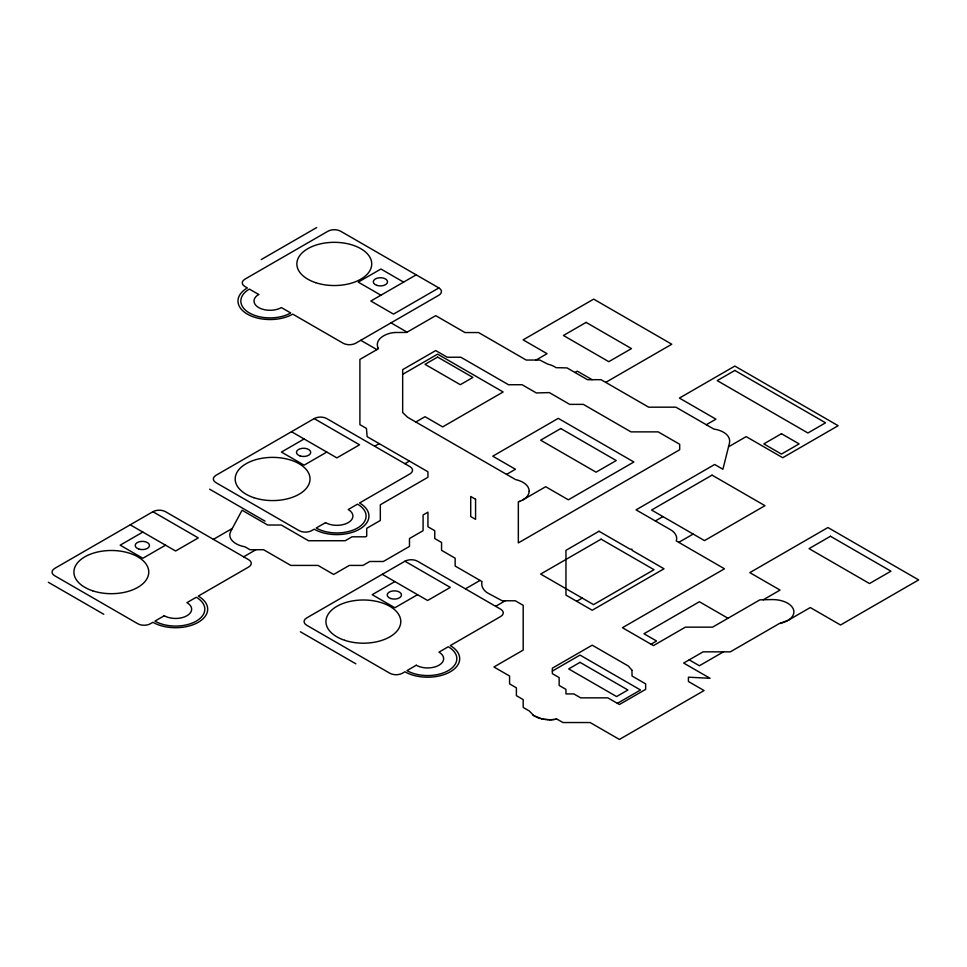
<?xml version="1.0" encoding="UTF-8"?>
<svg xmlns="http://www.w3.org/2000/svg" width="967" height="967" viewBox="0 0 967 967"><rect width="100%" height="100%" fill="white"/><g stroke="black" fill="none" stroke-linecap="round" stroke-linejoin="round"><path stroke-width="1.45" d="M261.235 259.567L316.668 227.559M416.197 274.846L370.845 301.027L393.521 314.118L438.873 287.936A8.908 5.149 0 0 1 438.873 295.213L355.723 343.225A8.908 5.149 0 0 1 343.128 343.225L292.723 314.118A32.068 18.518 0 0 1 247.371 314.118A32.068 18.518 0 0 1 247.371 287.936L244.856 286.486A8.908 5.149 0 0 1 244.856 279.209L328.006 231.198A8.908 5.149 0 0 1 340.602 231.198L438.873 287.936M152.919 511.712L54.648 568.451A8.908 5.149 0 0 0 54.648 575.728L137.797 623.739A8.908 5.149 0 0 0 150.405 623.739L152.919 622.289A32.068 18.518 0 0 0 198.283 622.289A32.068 18.518 0 0 0 198.283 596.095L248.676 567A8.908 5.149 0 0 0 248.676 559.724L165.526 511.712A8.908 5.149 0 0 0 152.919 511.712L198.283 537.906L175.595 550.997L130.243 524.815M314.19 418.602L215.919 475.341A8.908 5.149 0 0 0 215.919 482.618L299.081 530.629A8.908 5.149 0 0 0 311.676 530.629L314.19 529.179A32.068 18.518 0 0 0 359.555 529.179A32.068 18.518 0 0 0 359.555 502.985L409.948 473.89A8.908 5.149 0 0 0 409.948 466.614L326.798 418.602A8.908 5.149 0 0 0 314.19 418.602L359.555 444.796L336.867 457.887L291.514 431.705M402.671 374.326L437.628 354.152L503.142 391.973L442.668 426.894L425.033 416.704L415.834 422.011M142.838 532.08L120.162 545.183L142.838 558.273L165.526 545.183M304.109 438.97L281.433 452.072L304.109 465.163L326.798 452.072M213.393 539.356L232.322 528.429M374.664 446.246L379.197 443.635M536.032 360.05L547.056 353.68L523.123 339.864L593.678 299.129L671.787 344.228L605.705 382.376M243.636 556.823L255.941 549.715M404.907 463.713L409.44 461.09M574.966 372.476L577.299 371.135L592.106 379.693M506.563 474.398L515.447 469.273L492.759 456.182L558.273 418.36L633.868 461.996L568.354 499.818L545.678 486.727L522.579 500.048M404.943 561.223L306.672 617.949A8.908 5.149 0 0 0 306.672 625.226L389.822 673.237A8.908 5.149 0 0 0 402.417 673.237L404.943 671.787A32.068 18.518 0 0 0 450.296 671.787A32.068 18.518 0 0 0 450.296 645.593L500.688 616.499A8.908 5.149 0 0 0 500.688 609.222L417.539 561.223A8.908 5.149 0 0 0 404.943 561.223L450.296 587.404L427.619 600.495L382.267 574.313M394.862 581.59L372.186 594.681L394.862 607.772L417.539 594.681M706.297 424.743L715.943 419.17L679.414 398.078L734.847 366.07L838.159 425.71L782.726 457.717L746.186 436.625L728.526 446.814M465.417 588.855L480.043 580.418M495.66 606.321L505.257 600.773M655.336 520.971L662.915 516.596M576.67 601.281L582.219 598.077M678.737 542.378L693.158 534.05M552.35 671.074L580.031 655.082L640.517 690.003L617.393 703.347M651.021 644.215L656.557 641.012L643.962 633.748L699.395 601.74L728.006 618.264M763.265 599.782L780.055 590.088L749.824 572.633L827.933 527.535L918.65 579.91L840.541 625.008L810.298 607.554L787.186 620.874M723.485 651.843L699.395 665.743L689.205 659.869M786.401 621.273L785.591 621.66M519.883 501.305L519.267 501.535M784.745 622.023L783.874 622.349M782.968 622.663L782.049 622.941M781.094 623.207L780.127 623.437M556.339 719.206L555.336 719.375M554.321 719.521L553.293 719.629M394.874 332.515C387.211 332.841 374.241 338.402 377.964 347.975M552.254 719.714L551.202 719.762M394.887 332.515L406.66 332.43L435.718 315.653L464.982 332.551L478.592 332.551L526.217 360.05L539.828 360.05L547.673 364.1A21.383 12.341 0 0 1 556.025 367.665L567.037 367.907L587.452 379.693L601.063 379.693L648.676 407.18L675.897 407.18L713.779 429.046C720.717 429.989 730.895 434.171 729.553 442.765L722.905 469.237L714.661 464.486L636.056 509.863L670.457 529.674C674.386 531.741 678.048 536.31 676.284 540.928L724.488 568.789L622.434 627.704L653.438 645.605L685.398 627.148L712.606 627.148L759.857 599.866L771.581 599.576A21.383 12.341 0 0 1 791.888 606.708A21.383 12.341 0 0 1 788.25 620.258L779.184 623.63L730.327 651.843L703.106 651.843L683.669 663.06L710.044 678.29L688.419 677.202L688.419 681.517L704.085 690.559L619.412 739.441L590.148 722.542L562.939 722.542L556.956 719.085L550.513 719.799L542.282 719.013L533.736 715.604L529.336 710.999L523.195 707.457L523.195 699.6L516.39 695.672L516.39 687.815L509.585 683.887L509.585 676.03L493.932 666.988L523.195 650.09L523.195 605.33L515.314 600.773L502.163 600.773L488.673 593.545C484.237 591.429 480.635 586.691 482.013 581.554L455.155 566.046L455.155 558.189L441.556 550.332L441.556 542.475L434.751 538.546L434.751 530.69L427.946 526.773L427.946 512.172L423.087 514.988L423.087 530.69L409.476 538.546L409.476 546.403L383.343 561.489L369.732 561.489L362.939 565.417L349.329 565.417L333.663 574.458L318.01 565.417L290.789 565.417L263.58 549.715L249.97 549.715L244.929 546.79A21.383 12.341 0 0 1 230.762 531.354L242.052 510.225L267.69 525.021L281.288 525.021L308.509 540.734L345.219 540.734L352.024 536.806L365.635 536.806L366.711 536.177L366.711 528.32L380.321 520.464L380.321 504.762L427.946 477.263L427.946 471.775L367.146 436.673L366.445 428.417L359.905 424.646L359.905 359.422L378.399 348.749L377.964 347.987M550.163 719.799L549.111 719.786M548.059 719.75L547.02 719.69M545.98 719.593L544.953 719.472M543.938 719.327L542.946 719.134M541.955 718.94L540.988 718.699M540.045 718.433L539.127 718.143M538.232 717.828L537.362 717.49M536.528 717.127L535.718 716.74M534.944 716.329L534.219 715.894M403.602 282.122L380.925 269.019L358.237 282.122L380.925 295.213M391.006 322.857L407.131 332.165M360.764 340.311L376.888 349.619M632.055 670.336L628.381 666.058L592.203 645.17L552.35 668.173L552.35 673.661L559.156 677.589L559.156 685.446L565.961 689.374L565.961 693.919L573.842 693.919L580.647 697.848L607.856 697.848L619.412 704.52L645.654 689.374L645.654 683.887L632.055 676.03L631.922 670.24M209.621 489.169L265.055 521.177M300.374 631.777L355.808 663.785M48.35 582.279L103.783 614.287M533.518 715.447L532.865 714.976M529.239 491.345C528.864 496.978 523.171 500.29 518.336 501.861L518.336 542.91L679.68 449.764L679.68 444.276L658.189 431.874L630.967 431.874L583.343 404.375L569.732 404.375L549.329 392.59L536.359 392.965L522.107 384.733L508.509 384.733L460.884 357.246L447.274 357.246L435.718 350.574L402.671 369.648L402.671 412.546L407.53 417.224L515.544 479.572C521.431 480.877 529.082 484.382 529.239 491.345M437.628 357.065L425.033 364.329L460.304 384.697L472.899 377.432L437.628 357.065M586.111 322.398L563.435 335.489L608.799 361.682L631.475 348.591L586.111 322.398M164.257 615.737L154.938 621.116A29.215 16.874 0 0 0 196.265 621.116A29.215 16.874 0 0 0 196.265 597.255L186.945 602.646A16.04 9.259 0 0 1 186.945 615.737A16.04 9.259 0 0 1 164.257 615.737M325.528 522.627L316.209 528.006A29.215 16.874 0 0 0 357.536 528.006A29.215 16.874 0 0 0 357.536 504.145L348.217 509.536A16.04 9.259 0 0 1 348.217 522.627A16.04 9.259 0 0 1 325.528 522.627M560.8 428.538L540.638 440.178L596.071 472.186L616.233 460.546L560.8 428.538M734.847 370.434L717.212 380.611L807.916 432.986L825.564 422.809L734.847 370.434M599.008 531.258L565.961 550.332L565.961 595.104L592.203 610.25L664.015 568.789L632.055 550.332L632.055 549.268L629.964 549.123L599.008 531.258M781.457 433.712L763.821 443.901L781.457 454.079L799.105 443.901L781.457 433.712M601.111 539.163L540.638 574.072L593.557 604.629L654.03 569.708L601.111 539.163M712.05 475.135L651.577 510.044L704.496 540.601L764.97 505.681L712.05 475.135M416.281 665.236L406.962 670.614A29.215 16.874 0 0 0 448.277 670.614A29.215 16.874 0 0 0 448.277 646.754L438.958 652.145A16.04 9.259 0 0 1 438.958 665.236A16.04 9.259 0 0 1 416.281 665.236M580.031 662.359L568.693 668.91L616.571 696.554L627.909 690.003L580.031 662.359M830.46 536.262L809.041 548.627L869.514 583.548L890.933 571.183L830.46 536.262M258.709 294.488L249.389 289.097A29.215 16.874 0 0 0 249.389 312.957A29.215 16.874 0 0 0 290.716 312.957L281.385 307.579A16.04 9.259 0 0 1 258.709 307.579A16.04 9.259 0 0 1 258.709 294.488M475.571 499.274L470.711 496.47L470.711 516.535L475.571 519.352L475.571 499.274M138.777 549.038A7.132 4.11 0 0 0 149.462 545.473A7.132 4.11 0 0 0 138.777 541.907A7.132 4.11 0 0 0 138.777 549.038M92.639 590.801A37.423 21.6 0 0 0 148.761 572.089A37.423 21.6 0 0 0 92.639 553.378A37.423 21.6 0 0 0 92.639 590.801M390.789 598.537A7.132 4.11 0 0 0 401.486 594.971A7.132 4.11 0 0 0 390.789 591.405A7.132 4.11 0 0 0 390.789 598.537M344.651 640.299A37.423 21.6 0 0 0 400.785 621.588A37.423 21.6 0 0 0 344.651 602.888A37.423 21.6 0 0 0 344.651 640.299M300.048 455.928A7.132 4.11 0 0 0 310.733 452.363A7.132 4.11 0 0 0 300.048 448.797A7.132 4.11 0 0 0 300.048 455.928M253.91 497.691A37.423 21.6 0 0 0 310.032 478.979A37.423 21.6 0 0 0 253.91 460.268A37.423 21.6 0 0 0 253.91 497.691M376.852 285.386A7.132 4.11 0 0 0 387.549 281.832A7.132 4.11 0 0 0 376.852 278.266A7.132 4.11 0 0 0 376.852 285.386M315.593 282.642A37.423 21.6 0 0 0 371.727 263.931A37.423 21.6 0 0 0 315.593 245.219A37.423 21.6 0 0 0 315.593 282.642"/></g></svg>
